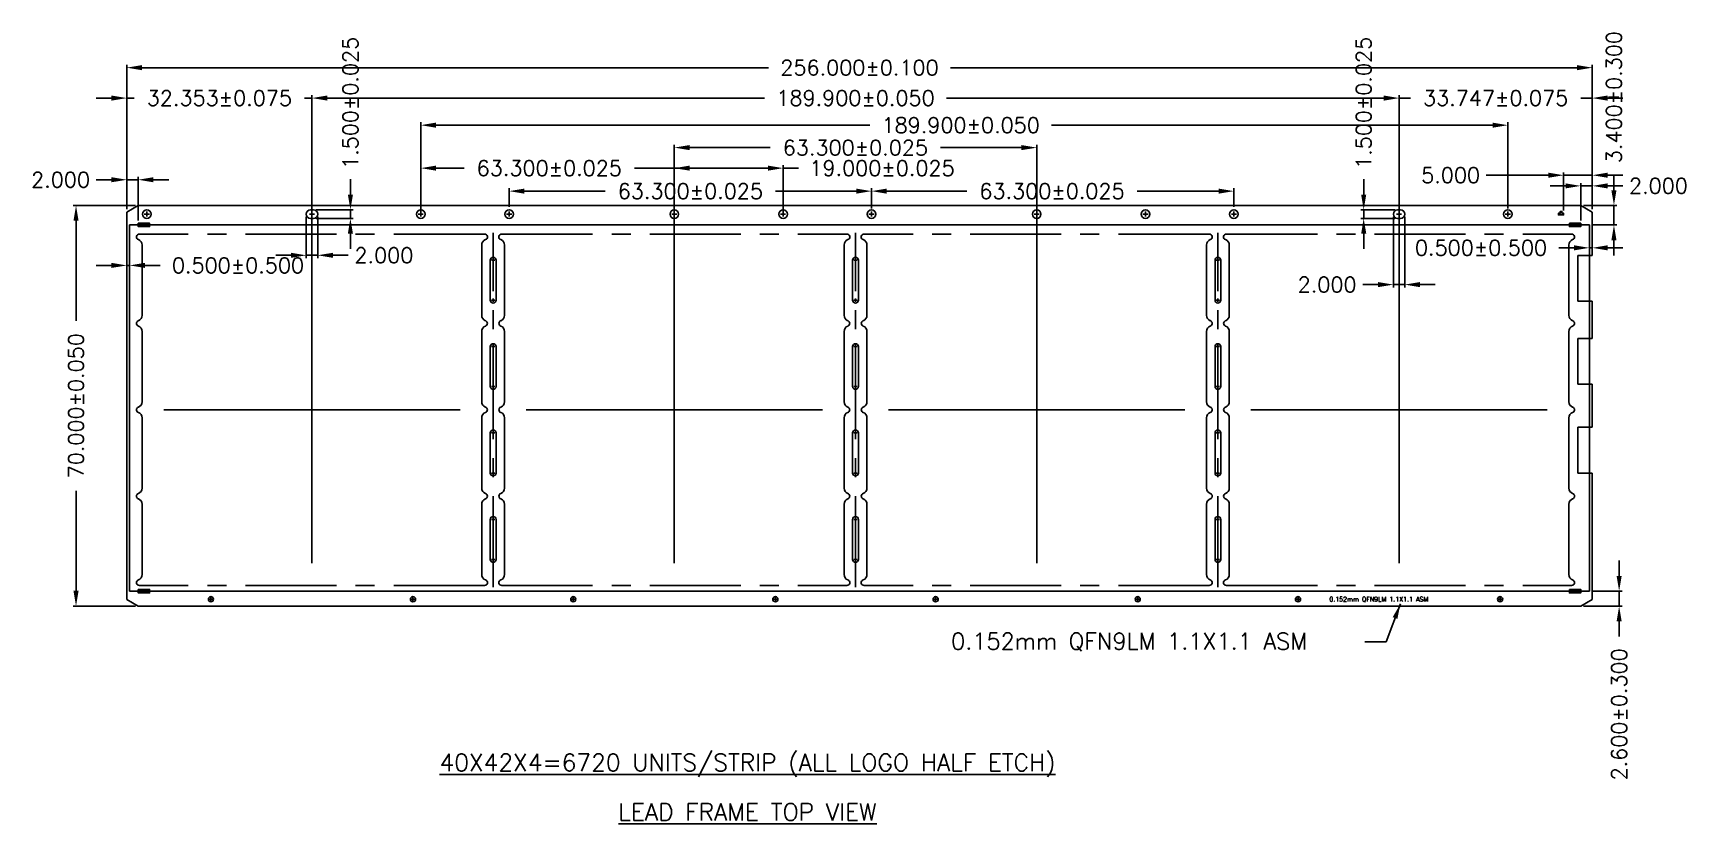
# Model space of a CAD drawing. Header units: millimetres. Extents: x 393.8 to 402.46, y 109.1 to 113.25.
import ezdxf
from ezdxf.enums import TextEntityAlignment as Align

# ---------------------------------------------------------------- set-up
doc = ezdxf.new("R2010")
doc.units = ezdxf.units.MM
doc.header["$LTSCALE"] = 0.5
doc.header["$PDMODE"] = 98
doc.linetypes.add('CENTER', pattern=[50.8, 31.75, -6.35, 6.35, -6.35])
for name, color, linetype in [('1', 7, 'Continuous'), ('1D', 4, 'Continuous'), ('BORDER', 7, 'Continuous'), ('Center', 2, 'CENTER'), ('DIMENSION', 3, 'Continuous')]:
    doc.layers.add(name, color=color, linetype=linetype)
doc.styles.add('ROMANS', font='romans.shx')
doc.styles.add('SIMPLEX', font='simplex.shx')
doc.dimstyles.get("Standard").update_dxf_attribs({"dimtxt": 0.08, "dimasz": 0.08, "dimexe": 0.027, "dimexo": 0.027, "dimgap": 0.027, "dimtad": 1, "dimdec": 3, "dimrnd": 0.0005, "dimzin": 1, "dimtxsty": 'SIMPLEX', "dimcen": 0.1905, "dimclrd": 256, "dimclre": 256, "dimclrt": 256, "dimazin": 3, "dimtp": 0.03, "dimtm": 0.05, "dimtfac": 0.8, "dimtdec": 3, "dimtmove": 0, "dimatfit": 3, "dimfxl": 0.05, "dimtzin": 4, "dimlwd": -1, "dimlwe": -1})
doc.dimstyles.new('Standard1', dxfattribs={"dimtxt": 0.08, "dimasz": 0.08, "dimexe": 0.015, "dimexo": 0.015, "dimgap": 0.027, "dimtad": 1, "dimdec": 3, "dimlfac": 33.333333, "dimrnd": 0.0005, "dimzin": 1, "dimtxsty": 'SIMPLEX', "dimcen": 0.1905, "dimclrd": 256, "dimclre": 256, "dimclrt": 256, "dimazin": 3, "dimtp": 0.03, "dimtm": 0.05, "dimtfac": 0.8, "dimtdec": 3, "dimtmove": 0, "dimatfit": 3, "dimfxl": 0.05, "dimtzin": 4, "dimlwd": -1, "dimlwe": -1})

# ---------------------------------------------------------------- blocks, each defined once
blk = doc.blocks.new('M0')
at = {"layer": '1', "color": 4}
for centre, radius, start, end in [((-30.15, 30.2), 0.5, 90, 250.5288), ((-30.65, 28.79), 1, 0, 70.5288), ((30.65, 28.79), 1, 109.4712, 180), ((30.15, 30.2), 0.5, 289.4712, 90), ((-30.15, 15.1), 0.5, 109.4712, 250.5288), ((-30.65, 16.51), 1, 289.4712, 0), ((-30.65, 13.69), 1, 0, 70.5288), ((30.65, 16.51), 1, 180, 250.5288), ((30.65, 13.69), 1, 109.4712, 180), ((30.15, 15.1), 0.5, 289.4712, 70.5288), ((-30.15, 0), 0.5, 109.4712, 250.5288), ((-30.65, 1.41), 1, 289.4712, 0), ((30.65, 1.41), 1, 180, 250.5288), ((30.15, 0), 0.5, 289.4712, 70.5288), ((-30.65, -1.41), 1, 0, 70.5288), ((30.65, -1.41), 1, 109.4712, 180), ((-30.65, -13.69), 1, 289.4712, 0), ((30.65, -13.69), 1, 180, 250.5288), ((-30.15, -15.1), 0.5, 109.4712, 250.5288), ((-30.65, -16.51), 1, 0, 70.5288), ((30.65, -16.51), 1, 109.4712, 180), ((30.15, -15.1), 0.5, 289.4712, 70.5288), ((-30.65, -28.79), 1, 289.4712, 0), ((30.65, -28.79), 1, 180, 250.5288), ((-30.15, -30.2), 0.5, 109.4712, 270), ((30.15, -30.2), 0.5, 270, 70.5288)]:
    blk.add_arc(centre, radius, start, end, dxfattribs=at)
at = {"layer": '1D', "linetype": 'CENTER'}
for p, q in [((-30.15, 30.7), (30.15, 30.7)), ((-29.65, 16.51), (-29.65, 28.79)), ((29.65, 16.51), (29.65, 28.79)), ((-29.65, 1.41), (-29.65, 13.69)), ((29.65, 1.41), (29.65, 13.69)), ((-29.65, -13.69), (-29.65, -1.41)), ((29.65, -13.69), (29.65, -1.41)), ((-29.65, -28.79), (-29.65, -16.51)), ((29.65, -28.79), (29.65, -16.51)), ((-30.15, -30.7), (30.15, -30.7))]:
    blk.add_line(p, q, dxfattribs=at)
blk = doc.blocks.new('*D76')
at = {"layer": 'Defpoints', "color": 0, "transparency": 16777216}
for p in [(394.3517, 112.3424), (394.0258, 110.2424), (394.3517, 110.2424)]:
    blk.add_point(p, dxfattribs=at)
at = {"layer": 'DIMENSION', "transparency": 16777216}
for p, q in [((394.3367, 112.3424), (394.0108, 112.3424)), ((394.0258, 112.2624), (394.0258, 111.7384)), ((394.0258, 110.3224), (394.0258, 110.8463)), ((394.3367, 110.2424), (394.0108, 110.2424))]:
    blk.add_line(p, q, dxfattribs=at)
for points in [[(394.0125, 112.2624), (394.0392, 112.2624), (394.0258, 112.3424)], [(394.0125, 110.3224), (394.0392, 110.3224), (394.0258, 110.2424)]]:
    blk.add_solid(points, dxfattribs=at)
at = {"layer": 'DIMENSION', "transparency": 16777216, "insert": (394.0258, 111.2924), "char_height": 0.08, "attachment_point": 5, "rotation": 90, "style": 'SIMPLEX'}
blk.add_mtext('\\A1;70.000%%p0.050', dxfattribs=at)
blk = doc.blocks.new('*D77')
at = {"layer": 'Defpoints', "color": 0, "transparency": 16777216}
for p in [(394.2917, 112.4773), (394.2917, 112.3077), (394.3517, 112.2494)]:
    blk.add_point(p, dxfattribs=at)
at = {"layer": 'DIMENSION', "transparency": 16777216}
for p, q in [((394.2117, 112.4773), (394.1317, 112.4773)), ((394.2917, 112.3227), (394.2917, 112.4923)), ((394.3517, 112.4773), (394.2917, 112.4773)), ((394.3517, 112.2644), (394.3517, 112.4923)), ((394.4317, 112.4773), (394.5117, 112.4773))]:
    blk.add_line(p, q, dxfattribs=at)
for points in [[(394.2117, 112.4907), (394.2117, 112.464), (394.2917, 112.4773)], [(394.4317, 112.4907), (394.4317, 112.464), (394.3517, 112.4773)]]:
    blk.add_solid(points, dxfattribs=at)
at = {"layer": 'DIMENSION', "transparency": 16777216, "insert": (393.9447, 112.4773), "char_height": 0.08, "attachment_point": 5, "style": 'SIMPLEX'}
blk.add_mtext('\\A1;2.000', dxfattribs=at)
blk = doc.blocks.new('*D78')
at = {"layer": 'Defpoints', "color": 0, "transparency": 16777216}
for p in [(394.2917, 112.9054), (394.2917, 112.3077), (395.2623, 111.2714)]:
    blk.add_point(p, dxfattribs=at)
at = {"layer": 'DIMENSION', "transparency": 16777216}
for p, q in [((394.2117, 112.9054), (394.1317, 112.9054)), ((394.2917, 112.3227), (394.2917, 112.9204)), ((394.2917, 112.9054), (394.3309, 112.9054)), ((395.2623, 112.9054), (395.223, 112.9054)), ((395.2623, 111.2864), (395.2623, 112.9204)), ((395.3423, 112.9054), (395.4223, 112.9054))]:
    blk.add_line(p, q, dxfattribs=at)
for points in [[(394.2117, 112.9187), (394.2117, 112.8921), (394.2917, 112.9054)], [(395.3423, 112.9187), (395.3423, 112.8921), (395.2623, 112.9054)]]:
    blk.add_solid(points, dxfattribs=at)
at = {"layer": 'DIMENSION', "transparency": 16777216, "insert": (394.777, 112.9054), "char_height": 0.08, "attachment_point": 5, "style": 'SIMPLEX'}
blk.add_mtext('\\A1;32.353%%P0.075', dxfattribs=at)
blk = doc.blocks.new('*D79')
at = {"layer": 'Defpoints', "color": 0, "transparency": 16777216}
for p in [(399.0603, 112.6456), (397.1613, 111.2714), (399.0603, 111.2714)]:
    blk.add_point(p, dxfattribs=at)
at = {"layer": 'DIMENSION', "transparency": 16777216}
for p, q in [((397.1613, 111.2864), (397.1613, 112.6606)), ((397.2413, 112.6456), (397.6641, 112.6456)), ((398.9803, 112.6456), (398.5562, 112.6456)), ((399.0603, 111.2864), (399.0603, 112.6606))]:
    blk.add_line(p, q, dxfattribs=at)
for points in [[(397.2413, 112.659), (397.2413, 112.6323), (397.1613, 112.6456)], [(398.9803, 112.659), (398.9803, 112.6323), (399.0603, 112.6456)]]:
    blk.add_solid(points, dxfattribs=at)
at = {"layer": 'DIMENSION', "transparency": 16777216, "insert": (398.1101, 112.6456), "char_height": 0.08, "attachment_point": 5, "style": 'SIMPLEX'}
blk.add_mtext('\\A1;63.300%%p0.025', dxfattribs=at)
blk = doc.blocks.new('*D80')
at = {"layer": 'Defpoints', "color": 0, "transparency": 16777216}
for p in [(395.2623, 112.9054), (395.2623, 111.2714), (400.9593, 111.2714)]:
    blk.add_point(p, dxfattribs=at)
at = {"layer": 'DIMENSION', "transparency": 16777216}
for p, q in [((395.2623, 111.2864), (395.2623, 112.9204)), ((395.3423, 112.9054), (397.6342, 112.9054)), ((400.8793, 112.9054), (398.5873, 112.9054)), ((400.9593, 111.2864), (400.9593, 112.9204))]:
    blk.add_line(p, q, dxfattribs=at)
for points in [[(395.3423, 112.9187), (395.3423, 112.8921), (395.2623, 112.9054)], [(400.8793, 112.9187), (400.8793, 112.8921), (400.9593, 112.9054)]]:
    blk.add_solid(points, dxfattribs=at)
at = {"layer": 'DIMENSION', "transparency": 16777216, "insert": (398.1108, 112.9054), "char_height": 0.08, "attachment_point": 5, "style": 'SIMPLEX'}
blk.add_mtext('\\A1;189.900%%p0.050', dxfattribs=at)
blk = doc.blocks.new('*D81')
at = {"layer": 'Defpoints', "color": 0, "transparency": 16777216}
for p in [(401.9717, 113.0648), (394.2917, 112.3077), (401.9717, 112.3077)]:
    blk.add_point(p, dxfattribs=at)
at = {"layer": 'DIMENSION', "transparency": 16777216}
for p, q in [((394.2917, 112.3227), (394.2917, 113.0798)), ((394.3717, 113.0648), (397.6552, 113.0648)), ((401.8917, 113.0648), (398.6082, 113.0648)), ((401.9717, 112.3227), (401.9717, 113.0798))]:
    blk.add_line(p, q, dxfattribs=at)
for points in [[(394.3717, 113.0782), (394.3717, 113.0515), (394.2917, 113.0648)], [(401.8917, 113.0782), (401.8917, 113.0515), (401.9717, 113.0648)]]:
    blk.add_solid(points, dxfattribs=at)
at = {"layer": 'DIMENSION', "transparency": 16777216, "insert": (398.1317, 113.0648), "char_height": 0.08, "attachment_point": 5, "style": 'SIMPLEX'}
blk.add_mtext('\\A1;256.000%%p0.100', dxfattribs=at)
blk = doc.blocks.new('*D82')
at = {"layer": 'Defpoints', "color": 0, "transparency": 16777216}
for p in [(401.9717, 112.4451), (401.9717, 112.3077), (401.9117, 112.2494)]:
    blk.add_point(p, dxfattribs=at)
at = {"layer": 'DIMENSION', "transparency": 16777216}
for p, q in [((401.8317, 112.4451), (401.7517, 112.4451)), ((401.9117, 112.2644), (401.9117, 112.4601)), ((401.9117, 112.4451), (401.9717, 112.4451)), ((401.9717, 112.3227), (401.9717, 112.4601)), ((402.0517, 112.4451), (402.1317, 112.4451))]:
    blk.add_line(p, q, dxfattribs=at)
for points in [[(401.8317, 112.4584), (401.8317, 112.4317), (401.9117, 112.4451)], [(402.0517, 112.4584), (402.0517, 112.4317), (401.9717, 112.4451)]]:
    blk.add_solid(points, dxfattribs=at)
at = {"layer": 'DIMENSION', "transparency": 16777216, "insert": (402.3187, 112.4451), "char_height": 0.08, "attachment_point": 5, "style": 'SIMPLEX'}
blk.add_mtext('\\A1;2.000', dxfattribs=at)
blk = doc.blocks.new('*D83')
at = {"layer": 'Defpoints', "color": 0, "transparency": 16777216}
for p in [(401.9717, 112.9054), (400.9593, 112.2974), (401.9717, 112.3077)]:
    blk.add_point(p, dxfattribs=at)
at = {"layer": 'DIMENSION', "transparency": 16777216}
for p, q in [((400.8793, 112.9054), (400.7993, 112.9054)), ((400.9593, 112.3124), (400.9593, 112.9204)), ((400.9593, 112.9054), (401.0194, 112.9054)), ((401.9717, 112.9054), (401.9115, 112.9054)), ((401.9717, 112.3227), (401.9717, 112.9204)), ((402.0517, 112.9054), (402.1317, 112.9054))]:
    blk.add_line(p, q, dxfattribs=at)
for points in [[(400.8793, 112.9187), (400.8793, 112.8921), (400.9593, 112.9054)], [(402.0517, 112.9187), (402.0517, 112.8921), (401.9717, 112.9054)]]:
    blk.add_solid(points, dxfattribs=at)
at = {"layer": 'DIMENSION', "transparency": 16777216, "insert": (401.4655, 112.9054), "char_height": 0.08, "attachment_point": 5, "style": 'SIMPLEX'}
blk.add_mtext('\\A1;33.747%%P0.075', dxfattribs=at)
blk = doc.blocks.new('slit')
at = {"color": 0}
for centre, start, end in [((-31.65, 26.15), 0, 180), ((-31.65, 19.15), 180, 0), ((-31.65, 11.05), 0, 180), ((-31.65, 4.05), 180, 0), ((-31.65, -4.05), 0, 180), ((-31.65, -11.05), 180, 0), ((-31.65, -19.15), 0, 180), ((-31.65, -26.15), 180, 0)]:
    blk.add_arc(centre, 0.5, start, end, dxfattribs=at)
at = {"layer": '1'}
for p, q in [((-32.15, 26.15), (-32.15, 19.15)), ((-31.15, 26.15), (-31.15, 19.15)), ((-32.15, 4.05), (-32.15, 11.05)), ((-31.15, 4.05), (-31.15, 11.05)), ((-32.15, -4.05), (-32.15, -11.05)), ((-31.15, -4.05), (-31.15, -11.05)), ((-32.15, -26.15), (-32.15, -19.15)), ((-31.15, -26.15), (-31.15, -19.15))]:
    blk.add_line(p, q, dxfattribs=at)
at = {"layer": '1D', "linetype": 'CENTER'}
blk.add_line((-31.65, -31), (-31.65, 30.92), dxfattribs=at)
at = {"layer": '1D'}
for p, q in [((-31.95, 26.15), (-31.35, 26.15)), ((-31.65, 25.85), (-31.65, 26.45)), ((-31.95, 19.15), (-31.35, 19.15)), ((-31.65, 18.85), (-31.65, 19.45)), ((-31.95, 11.05), (-31.35, 11.05)), ((-31.65, 11.35), (-31.65, 10.75)), ((-31.95, 4.05), (-31.35, 4.05)), ((-31.65, 4.35), (-31.65, 3.75)), ((-31.95, -4.05), (-31.35, -4.05)), ((-31.65, -4.35), (-31.65, -3.75)), ((-31.95, -11.05), (-31.35, -11.05)), ((-31.65, -11.35), (-31.65, -10.75)), ((-31.95, -19.15), (-31.35, -19.15)), ((-31.65, -18.85), (-31.65, -19.45)), ((-31.65, -25.85), (-31.65, -26.45)), ((-31.95, -26.15), (-31.35, -26.15))]:
    blk.add_line(p, q, dxfattribs=at)
blk = doc.blocks.new('*D84')
at = {"layer": 'Defpoints', "color": 0, "transparency": 16777216}
for p in [(397.7313, 112.5381), (397.1613, 112.2974), (397.7313, 112.2974)]:
    blk.add_point(p, dxfattribs=at)
at = {"layer": 'DIMENSION', "transparency": 16777216}
for p, q in [((397.1613, 112.3124), (397.1613, 112.5531)), ((397.2413, 112.5381), (397.6513, 112.5381)), ((397.7313, 112.3124), (397.7313, 112.5531)), ((397.7313, 112.5381), (397.8113, 112.5381))]:
    blk.add_line(p, q, dxfattribs=at)
for points in [[(397.2413, 112.5514), (397.2413, 112.5248), (397.1613, 112.5381)], [(397.6513, 112.5514), (397.6513, 112.5248), (397.7313, 112.5381)]]:
    blk.add_solid(points, dxfattribs=at)
at = {"layer": 'DIMENSION', "transparency": 16777216, "insert": (398.2497, 112.5381), "char_height": 0.08, "attachment_point": 5, "style": 'SIMPLEX'}
blk.add_mtext('\\A1;19.000%%P0.025', dxfattribs=at)
blk = doc.blocks.new('*D92')
at = {"layer": 'Defpoints', "color": 0, "transparency": 16777216}
for p in [(401.5293, 112.7633), (395.8323, 112.3109), (401.5293, 112.3109)]:
    blk.add_point(p, dxfattribs=at)
at = {"layer": 'DIMENSION', "transparency": 16777216}
for p, q in [((395.8323, 112.3259), (395.8323, 112.7783)), ((395.9123, 112.7633), (398.1855, 112.7633)), ((401.4493, 112.7633), (399.1386, 112.7633)), ((401.5293, 112.3259), (401.5293, 112.7783))]:
    blk.add_line(p, q, dxfattribs=at)
for points in [[(395.9123, 112.7767), (395.9123, 112.75), (395.8323, 112.7633)], [(401.4493, 112.7767), (401.4493, 112.75), (401.5293, 112.7633)]]:
    blk.add_solid(points, dxfattribs=at)
at = {"layer": 'DIMENSION', "transparency": 16777216, "insert": (398.662, 112.7633), "char_height": 0.08, "attachment_point": 5, "style": 'SIMPLEX'}
blk.add_mtext('\\A1;189.900%%P0.050', dxfattribs=at)
blk = doc.blocks.new('*D85')
at = {"layer": 'Defpoints', "color": 0, "transparency": 16777216}
for p in [(397.7313, 112.5381), (395.8323, 112.2974), (397.7313, 112.2974)]:
    blk.add_point(p, dxfattribs=at)
at = {"layer": 'DIMENSION', "transparency": 16777216}
for p, q in [((395.8323, 112.3124), (395.8323, 112.5531)), ((395.9123, 112.5381), (396.0602, 112.5381)), ((397.6513, 112.5381), (396.9523, 112.5381)), ((397.7313, 112.3124), (397.7313, 112.5531))]:
    blk.add_line(p, q, dxfattribs=at)
for points in [[(395.9123, 112.5514), (395.9123, 112.5248), (395.8323, 112.5381)], [(397.6513, 112.5514), (397.6513, 112.5248), (397.7313, 112.5381)]]:
    blk.add_solid(points, dxfattribs=at)
at = {"layer": 'DIMENSION', "transparency": 16777216, "insert": (396.5062, 112.5381), "char_height": 0.08, "attachment_point": 5, "style": 'SIMPLEX'}
blk.add_mtext('\\A1;63.300%%P0.025', dxfattribs=at)
blk = doc.blocks.new('*D86')
at = {"layer": 'Defpoints', "color": 0, "ltscale": 0.1, "transparency": 16777216}
for p in [(401.9117, 112.3424), (402.0854, 112.3424), (401.9567, 112.2404)]:
    blk.add_point(p, dxfattribs=at)
at = {"layer": 'DIMENSION', "ltscale": 0.1, "transparency": 16777216}
for p, q in [((402.0854, 112.4224), (402.0854, 112.5024)), ((401.9267, 112.3424), (402.1004, 112.3424)), ((402.0854, 112.2404), (402.0854, 112.3424)), ((401.9717, 112.2404), (402.1004, 112.2404)), ((402.0854, 112.1604), (402.0854, 112.0804))]:
    blk.add_line(p, q, dxfattribs=at)
for points in [[(402.072, 112.4224), (402.0987, 112.4224), (402.0854, 112.3424)], [(402.072, 112.1604), (402.0987, 112.1604), (402.0854, 112.2404)]]:
    blk.add_solid(points, dxfattribs=at)
at = {"layer": 'DIMENSION', "ltscale": 0.1, "transparency": 16777216, "insert": (402.0854, 112.9103), "char_height": 0.08, "attachment_point": 5, "rotation": 90, "style": 'SIMPLEX'}
blk.add_mtext('\\A1;3.400%%P0.300', dxfattribs=at)
blk = doc.blocks.new('*D87')
at = {"layer": 'Defpoints', "color": 0, "ltscale": 0.1, "transparency": 16777216}
for p in [(401.9567, 110.3204), (401.9117, 110.2424), (402.1126, 110.2424)]:
    blk.add_point(p, dxfattribs=at)
at = {"layer": 'DIMENSION', "ltscale": 0.1, "transparency": 16777216}
for p, q in [((402.1126, 110.4004), (402.1126, 110.4804)), ((401.9717, 110.3204), (402.1276, 110.3204)), ((402.1126, 110.3204), (402.1126, 110.2424)), ((401.9267, 110.2424), (402.1276, 110.2424)), ((402.1126, 110.1624), (402.1126, 110.0824))]:
    blk.add_line(p, q, dxfattribs=at)
for points in [[(402.0993, 110.4004), (402.1259, 110.4004), (402.1126, 110.3204)], [(402.0993, 110.1624), (402.1259, 110.1624), (402.1126, 110.2424)]]:
    blk.add_solid(points, dxfattribs=at)
at = {"layer": 'DIMENSION', "ltscale": 0.1, "transparency": 16777216, "insert": (402.1126, 109.6744), "char_height": 0.08, "attachment_point": 5, "rotation": 90, "style": 'SIMPLEX'}
blk.add_mtext('\\A1;2.600%%P0.300', dxfattribs=at)
blk = doc.blocks.new('*D88')
at = {"layer": 'Defpoints', "color": 0, "ltscale": 0.1, "transparency": 16777216}
for p in [(394.2917, 112.2404), (394.3067, 112.2404), (394.2917, 112.0282)]:
    blk.add_point(p, dxfattribs=at)
at = {"layer": 'DIMENSION', "ltscale": 0.1, "transparency": 16777216}
for p, q in [((394.2917, 112.2254), (394.2917, 112.0132)), ((394.3067, 112.2254), (394.3067, 112.0132)), ((394.2117, 112.0282), (394.1317, 112.0282)), ((394.2917, 112.0282), (394.3067, 112.0282)), ((394.3867, 112.0282), (394.4667, 112.0282))]:
    blk.add_line(p, q, dxfattribs=at)
for points in [[(394.2117, 112.0415), (394.2117, 112.0149), (394.2917, 112.0282)], [(394.3867, 112.0415), (394.3867, 112.0149), (394.3067, 112.0282)]]:
    blk.add_solid(points, dxfattribs=at)
at = {"layer": 'DIMENSION', "ltscale": 0.1, "transparency": 16777216, "insert": (394.8746, 112.0282), "char_height": 0.08, "attachment_point": 5, "style": 'SIMPLEX'}
blk.add_mtext('\\A1;0.500%%P0.500', dxfattribs=at)
blk = doc.blocks.new('*D89')
at = {"layer": 'Defpoints', "color": 0, "ltscale": 0.1, "transparency": 16777216}
for p in [(401.9567, 112.1746), (401.9717, 112.1746), (401.9567, 112.1204)]:
    blk.add_point(p, dxfattribs=at)
at = {"layer": 'DIMENSION', "ltscale": 0.1, "transparency": 16777216}
for p, q in [((401.8767, 112.1204), (401.7967, 112.1204)), ((401.9567, 112.1596), (401.9567, 112.1054)), ((401.9717, 112.1204), (401.9567, 112.1204)), ((401.9717, 112.1596), (401.9717, 112.1054)), ((402.0517, 112.1204), (402.1317, 112.1204))]:
    blk.add_line(p, q, dxfattribs=at)
for points in [[(401.8767, 112.1337), (401.8767, 112.107), (401.9567, 112.1204)], [(402.0517, 112.1337), (402.0517, 112.107), (401.9717, 112.1204)]]:
    blk.add_solid(points, dxfattribs=at)
at = {"layer": 'DIMENSION', "ltscale": 0.1, "transparency": 16777216, "insert": (401.3887, 112.1204), "char_height": 0.08, "attachment_point": 5, "style": 'SIMPLEX'}
blk.add_mtext('\\A1;0.500%%P0.500', dxfattribs=at)
blk = doc.blocks.new('*D93')
at = {"layer": 'Defpoints', "color": 0, "ltscale": 0.1, "transparency": 16777216}
for p in [(401.9717, 112.501), (401.8217, 112.3013), (401.9717, 112.3077)]:
    blk.add_point(p, dxfattribs=at)
at = {"layer": 'DIMENSION', "ltscale": 0.1, "transparency": 16777216}
for p, q in [((401.7417, 112.501), (401.4166, 112.501)), ((401.8217, 112.3163), (401.8217, 112.516)), ((401.9717, 112.501), (401.8217, 112.501)), ((401.9717, 112.3227), (401.9717, 112.516)), ((402.0517, 112.501), (402.1317, 112.501))]:
    blk.add_line(p, q, dxfattribs=at)
for points in [[(401.7417, 112.5143), (401.7417, 112.4876), (401.8217, 112.501)], [(402.0517, 112.5143), (402.0517, 112.4876), (401.9717, 112.501)]]:
    blk.add_solid(points, dxfattribs=at)
at = {"layer": 'DIMENSION', "ltscale": 0.1, "transparency": 16777216, "insert": (401.2296, 112.501), "char_height": 0.08, "attachment_point": 5, "style": 'SIMPLEX'}
blk.add_mtext('\\A1;{\\C0;5.000}', dxfattribs=at)
blk = doc.blocks.new('*D94')
at = {"layer": 'Defpoints', "color": 0, "ltscale": 0.1, "transparency": 16777216}
for p in [(400.0938, 112.4175), (398.1948, 112.3109), (400.0938, 112.3199)]:
    blk.add_point(p, dxfattribs=at)
at = {"layer": 'DIMENSION', "ltscale": 0.1, "transparency": 16777216}
for p, q in [((398.1948, 112.3259), (398.1948, 112.4325)), ((398.2748, 112.4175), (398.6945, 112.4175)), ((400.0138, 112.4175), (399.5866, 112.4175)), ((400.0938, 112.3349), (400.0938, 112.4325))]:
    blk.add_line(p, q, dxfattribs=at)
for points in [[(398.2748, 112.4309), (398.2748, 112.4042), (398.1948, 112.4175)], [(400.0138, 112.4309), (400.0138, 112.4042), (400.0938, 112.4175)]]:
    blk.add_solid(points, dxfattribs=at)
at = {"layer": 'DIMENSION', "ltscale": 0.1, "transparency": 16777216, "insert": (399.1405, 112.4175), "char_height": 0.08, "attachment_point": 5, "style": 'SIMPLEX'}
blk.add_mtext('\\A1;63.300%%P0.025', dxfattribs=at)
blk = doc.blocks.new('*D90')
at = {"layer": 'Defpoints', "color": 0, "transparency": 16777216}
for p in [(398.1948, 112.4175), (396.2958, 112.3199), (398.1948, 112.3109)]:
    blk.add_point(p, dxfattribs=at)
at = {"layer": 'DIMENSION', "transparency": 16777216}
for p, q in [((396.2958, 112.3349), (396.2958, 112.4325)), ((396.3758, 112.4175), (396.7992, 112.4175)), ((398.1148, 112.4175), (397.6913, 112.4175)), ((398.1948, 112.3259), (398.1948, 112.4325))]:
    blk.add_line(p, q, dxfattribs=at)
for points in [[(396.3758, 112.4309), (396.3758, 112.4042), (396.2958, 112.4175)], [(398.1148, 112.4309), (398.1148, 112.4042), (398.1948, 112.4175)]]:
    blk.add_solid(points, dxfattribs=at)
at = {"layer": 'DIMENSION', "transparency": 16777216, "insert": (397.2453, 112.4175), "char_height": 0.08, "attachment_point": 5, "style": 'SIMPLEX'}
blk.add_mtext('\\A1;{\\C3;63.300%%P0.025}', dxfattribs=at)
blk = doc.blocks.new('*D95')
at = {"layer": 'Defpoints', "color": 0, "ltscale": 0.1, "transparency": 16777216}
for p in [(395.2323, 112.2974), (395.2923, 112.2974), (395.2923, 112.0812)]:
    blk.add_point(p, dxfattribs=at)
at = {"layer": 'DIMENSION', "ltscale": 0.1, "transparency": 16777216}
for p, q in [((395.2323, 112.2824), (395.2323, 112.0662)), ((395.2923, 112.2824), (395.2923, 112.0662)), ((395.1523, 112.0812), (395.0723, 112.0812)), ((395.2323, 112.0812), (395.2923, 112.0812)), ((395.3723, 112.0812), (395.4523, 112.0812))]:
    blk.add_line(p, q, dxfattribs=at)
for points in [[(395.1523, 112.0945), (395.1523, 112.0678), (395.2323, 112.0812)], [(395.3723, 112.0945), (395.3723, 112.0678), (395.2923, 112.0812)]]:
    blk.add_solid(points, dxfattribs=at)
at = {"layer": 'DIMENSION', "ltscale": 0.1, "transparency": 16777216, "insert": (395.6393, 112.0812), "char_height": 0.08, "attachment_point": 5, "style": 'SIMPLEX'}
blk.add_mtext('\\A1;2.000', dxfattribs=at)
blk = doc.blocks.new('*D96')
at = {"layer": 'Defpoints', "color": 0, "ltscale": 0.1, "transparency": 16777216}
for p in [(400.9293, 112.2974), (400.9893, 112.2974), (400.9293, 111.9275)]:
    blk.add_point(p, dxfattribs=at)
at = {"layer": 'DIMENSION', "ltscale": 0.1, "transparency": 16777216}
for p, q in [((400.9293, 112.2824), (400.9293, 111.9125)), ((400.9893, 112.2824), (400.9893, 111.9125)), ((400.8493, 111.9275), (400.7693, 111.9275)), ((400.9893, 111.9275), (400.9293, 111.9275)), ((401.0693, 111.9275), (401.1493, 111.9275))]:
    blk.add_line(p, q, dxfattribs=at)
for points in [[(400.8493, 111.9409), (400.8493, 111.9142), (400.9293, 111.9275)], [(401.0693, 111.9409), (401.0693, 111.9142), (400.9893, 111.9275)]]:
    blk.add_solid(points, dxfattribs=at)
at = {"layer": 'DIMENSION', "ltscale": 0.1, "transparency": 16777216, "insert": (400.5823, 111.9275), "char_height": 0.08, "attachment_point": 5, "style": 'SIMPLEX'}
blk.add_mtext('\\A1;2.000', dxfattribs=at)
blk = doc.blocks.new('*D91')
at = {"layer": 'Defpoints', "color": 0, "ltscale": 0.1, "transparency": 16777216}
for p in [(395.2698, 112.3199), (395.2698, 112.2749), (395.4638, 112.3199)]:
    blk.add_point(p, dxfattribs=at)
at = {"layer": 'DIMENSION', "ltscale": 0.1, "transparency": 16777216}
for p, q in [((395.4638, 112.3999), (395.4638, 112.4799)), ((395.2848, 112.3199), (395.4788, 112.3199)), ((395.2848, 112.2749), (395.4788, 112.2749)), ((395.4638, 112.2749), (395.4638, 112.3199)), ((395.4638, 112.1949), (395.4638, 112.1149))]:
    blk.add_line(p, q, dxfattribs=at)
for points in [[(395.4504, 112.3999), (395.4771, 112.3999), (395.4638, 112.3199)], [(395.4504, 112.1949), (395.4771, 112.1949), (395.4638, 112.2749)]]:
    blk.add_solid(points, dxfattribs=at)
at = {"layer": 'DIMENSION', "ltscale": 0.1, "transparency": 16777216, "insert": (395.4638, 112.8802), "char_height": 0.08, "attachment_point": 5, "rotation": 90, "style": 'SIMPLEX'}
blk.add_mtext('\\A1;1.500%%P0.025', dxfattribs=at)
blk = doc.blocks.new('*D97')
at = {"layer": 'Defpoints', "color": 0, "ltscale": 0.1, "transparency": 16777216}
for p in [(400.7739, 112.3199), (400.9518, 112.3199), (400.9518, 112.2749)]:
    blk.add_point(p, dxfattribs=at)
at = {"layer": 'DIMENSION', "ltscale": 0.1, "transparency": 16777216}
for p, q in [((400.7739, 112.3999), (400.7739, 112.4799)), ((400.9368, 112.3199), (400.7589, 112.3199)), ((400.9368, 112.2749), (400.7589, 112.2749)), ((400.7739, 112.2749), (400.7739, 112.3199)), ((400.7739, 112.1949), (400.7739, 112.1149))]:
    blk.add_line(p, q, dxfattribs=at)
for points in [[(400.7606, 112.3999), (400.7873, 112.3999), (400.7739, 112.3199)], [(400.7606, 112.1949), (400.7873, 112.1949), (400.7739, 112.2749)]]:
    blk.add_solid(points, dxfattribs=at)
at = {"layer": 'DIMENSION', "ltscale": 0.1, "transparency": 16777216, "insert": (400.7739, 112.8802), "char_height": 0.08, "attachment_point": 5, "rotation": 90, "style": 'SIMPLEX'}
blk.add_mtext('\\A1;1.500%%P0.025', dxfattribs=at)

msp = doc.modelspace()

# ---------------------------------------------------------------- linework, layer by layer
for p, q in [((401.971685, 112.307743), (401.971685, 112.079892)), ((401.971685, 111.839891), (401.971685, 111.644891)), ((401.971685, 111.40489), (401.971685, 111.17989)), ((401.971685, 110.939889), (401.971685, 110.277038))]:
    msp.add_line(p, q)
at = {"color": 2, "linetype": 'CENTER', "ltscale": 1.5}
for p, q in [((394.306667, 112.240392), (394.306667, 110.320388)), ((401.956685, 112.240392), (401.956685, 110.320388))]:
    msp.add_line(p, q, dxfattribs=at)
at = {"color": 0}
msp.add_line((401.896685, 111.839891), (401.896685, 112.079892), dxfattribs=at)
at = {"color": 1, "ltscale": 0.1}
for points in [[(395.254759, 112.319892), (395.269759, 112.319892, -1), (395.269759, 112.274893), (395.254759, 112.274893, -1), (395.254759, 112.319892, -1)], [(400.951772, 112.319892), (400.966772, 112.319892, -1), (400.966772, 112.274893), (400.951772, 112.274893, -1), (400.951772, 112.319892, -1)]]:
    msp.add_lwpolyline(points, format="xyb", dxfattribs=at)
at = {"ltscale": 0.05}
msp.add_lwpolyline([(401.812684, 112.292893), (401.821684, 112.292893), (401.821684, 112.301893), (401.812684, 112.301893), (401.812684, 112.310893), (401.803684, 112.310893), (401.803684, 112.301893), (401.794684, 112.301893), (401.794684, 112.292893), (401.812684, 112.292893)], dxfattribs=at)
for points in [[(394.351667, 112.249392), (394.411667, 112.249392), (394.411667, 112.231392), (394.351667, 112.231392)], [(401.851684, 112.249392), (401.911685, 112.249392), (401.911685, 112.231392), (401.851684, 112.231392)], [(394.351667, 110.329388), (394.411667, 110.329388), (394.411667, 110.311388), (394.351667, 110.311388)], [(401.851684, 110.329388), (401.911685, 110.329388), (401.911685, 110.311388), (401.851684, 110.311388)]]:
    msp.add_lwpolyline(points, close=True)
at = {"color": 0}
for centre in [(394.732758, 110.278388), (395.791761, 110.278388), (396.631763, 110.278388), (397.690765, 110.278388), (398.530767, 110.278388), (399.589769, 110.278388), (400.429771, 110.278388), (401.488774, 110.278388)]:
    msp.add_circle(centre, 0.0135, dxfattribs=at)
at = {"layer": '1', "color": 0}
for p, q in [((394.291667, 112.307743), (394.351667, 112.342393)), ((394.291667, 112.307743), (394.291667, 110.277038)), ((401.896685, 112.079892), (401.971685, 112.079892)), ((401.896685, 111.839891), (401.971685, 111.839891)), ((401.896685, 111.644891), (401.971685, 111.644891)), ((401.896685, 111.644891), (401.896685, 111.40489)), ((401.896685, 111.40489), (401.971685, 111.40489)), ((401.896685, 111.17989), (401.971685, 111.17989)), ((401.896685, 111.17989), (401.896685, 110.939889)), ((401.896685, 110.939889), (401.971685, 110.939889)), ((394.291667, 110.277038), (394.351667, 110.242388))]:
    msp.add_line(p, q, dxfattribs=at)
at = {"layer": '1'}
for p, q in [((401.911685, 112.342393), (394.351667, 112.342393)), ((401.911685, 110.242388), (394.351667, 110.242388))]:
    msp.add_line(p, q, dxfattribs=at)
at = {"layer": '1D', "linetype": 'CENTER'}
for p, q in [((394.383277, 112.297393), (394.410238, 112.297393)), ((394.396757, 112.283912), (394.396757, 112.310873)), ((395.248779, 112.297393), (395.27574, 112.297393)), ((395.262259, 112.283912), (395.262259, 112.310873)), ((395.81878, 112.297393), (395.845741, 112.297393)), ((395.832261, 112.283912), (395.832261, 112.310873)), ((396.282281, 112.297393), (396.309242, 112.297393)), ((396.295762, 112.283912), (396.295762, 112.310873)), ((397.147783, 112.297393), (397.174744, 112.297393)), ((397.161264, 112.283912), (397.161264, 112.310873)), ((397.717784, 112.297393), (397.744746, 112.297393)), ((397.731265, 112.283912), (397.731265, 112.310873)), ((398.181286, 112.297393), (398.208247, 112.297393)), ((398.194766, 112.283912), (398.194766, 112.310873)), ((399.046787, 112.297393), (399.073749, 112.297393)), ((399.060268, 112.283912), (399.060268, 112.310873)), ((399.616789, 112.297393), (399.64375, 112.297393)), ((399.630269, 112.283912), (399.630269, 112.310873)), ((400.08029, 112.297393), (400.107251, 112.297393)), ((400.09377, 112.283912), (400.09377, 112.310873)), ((400.945792, 112.297393), (400.972753, 112.297393)), ((400.959272, 112.283912), (400.959272, 112.310873)), ((401.515793, 112.297393), (401.542754, 112.297393)), ((401.529274, 112.283912), (401.529274, 112.310873)), ((394.719278, 110.278388), (394.746239, 110.278388)), ((394.732758, 110.264907), (394.732758, 110.291868)), ((395.77828, 110.278388), (395.805241, 110.278388)), ((395.791761, 110.26797), (395.791761, 110.286525)), ((396.618282, 110.278388), (396.645243, 110.278388)), ((396.631763, 110.264907), (396.631763, 110.291868)), ((397.677284, 110.278388), (397.704246, 110.278388)), ((397.690765, 110.26797), (397.690765, 110.286525)), ((398.517286, 110.278388), (398.544247, 110.278388)), ((398.530767, 110.264907), (398.530767, 110.291868)), ((399.576289, 110.278388), (399.60325, 110.278388)), ((399.589769, 110.26797), (399.589769, 110.286525)), ((400.416291, 110.278388), (400.443252, 110.278388)), ((400.429771, 110.264907), (400.429771, 110.291868)), ((401.475293, 110.278388), (401.502254, 110.278388)), ((401.488774, 110.26797), (401.488774, 110.286525))]:
    msp.add_line(p, q, dxfattribs=at)
at = {"layer": '1D', "color": 2, "linetype": 'CENTER', "ltscale": 1.5}
for p, q in [((394.306667, 112.240392), (401.956685, 112.240392)), ((394.306667, 110.320388), (401.956685, 110.320388))]:
    msp.add_line(p, q, dxfattribs=at)
at = {"layer": 'Center', "linetype": 'CENTER', "ltscale": 5}
for p, q in [((395.262259, 112.074751), (395.262259, 110.46803)), ((397.161264, 112.074751), (397.161264, 110.46803)), ((399.060268, 112.074751), (399.060268, 110.46803)), ((400.959272, 112.074751), (400.959272, 110.46803)), ((394.485899, 111.27139), (396.03862, 111.27139)), ((397.937624, 111.27139), (396.384903, 111.27139)), ((398.283908, 111.27139), (399.836629, 111.27139)), ((401.735633, 111.27139), (400.182912, 111.27139))]:
    msp.add_line(p, q, dxfattribs=at)
at = {"layer": 'DIMENSION', "color": 0}
for p, q in [((401.911685, 112.342393), (401.971685, 112.307743)), ((401.911685, 110.242388), (401.971685, 110.277038))]:
    msp.add_line(p, q, dxfattribs=at)
for centre in [(394.396757, 112.297393), (395.832261, 112.297393), (396.295762, 112.297393), (397.161264, 112.297393), (397.731265, 112.297393), (398.194766, 112.297393), (399.060268, 112.297393), (399.630269, 112.297393), (400.09377, 112.297393), (401.529274, 112.297393)]:
    msp.add_circle(centre, 0.0225, dxfattribs=at)

# ---------------------------------------------------------------- block references
at = {"layer": '1', "color": 0}
for p, xscale, yscale, zscale in [((395.262259, 111.27139), -0.0300000685716668, 0.0300000685715816, 0.0300000685715853), ((397.161264, 111.27139), 0.0300000685716668, 0.0300000685716668, 0.0300000685716668), ((399.060268, 111.27139), -0.0300000685716668, 0.0300000685715816, 0.0300000685715853), ((400.959272, 111.27139), 0.0300000685716668, 0.0300000685716668, 0.0300000685716668)]:
    msp.add_blockref('M0', p, dxfattribs=dict(at, xscale=xscale, yscale=yscale, zscale=zscale))
at = {"layer": 'DIMENSION', "color": 0, "xscale": 0.0300000685716668, "yscale": 0.0300000685716668, "zscale": 0.0300000685716668}
for p in [(397.161264, 111.27139), (399.060268, 111.27139), (400.959272, 111.27139)]:
    msp.add_blockref('slit', p, dxfattribs=at)

# ---------------------------------------------------------------- texts
at = {"layer": '1D', "color": 3, "style": 'ROMANS'}
for s, height, p in [('0.152mm QFN9LM 1.1X1.1 ASM ', 0.02404918, (400.59362, 110.266017)), ('0.152mm QFN9LM 1.1X1.1 ASM', 0.08657704, (398.611531, 110.014782))]:
    msp.add_text(s, height=height, dxfattribs=at).set_placement(p)
at = {"layer": 'BORDER', "color": 0, "style": 'SIMPLEX'}
msp.add_text('%%U40X42X4=6720 UNITS/STRIP (ALL LOGO HALF ETCH)', height=0.09000021, dxfattribs=at).set_placement((397.544928, 109.377372), align=Align.CENTER)
at = {"layer": 'BORDER', "style": 'SIMPLEX'}
msp.add_text('%%ULEAD FRAME TOP VIEW', height=0.09000021, dxfattribs=at).set_placement((397.544928, 109.118028), align=Align.CENTER)

# ---------------------------------------------------------------- dimensions: what is measured, and where the dimension line sits
at = {"layer": 'DIMENSION', "color": 3, "ltscale": 0.1}
dim = msp.add_linear_dim(base=(395.463756, 112.319892), p1=(395.269759, 112.274893), p2=(395.269759, 112.319892), angle=90, text='<>%%P0.025', dimstyle='Standard1', dxfattribs=at)
dim.commit()
dim.dimension.update_dxf_attribs({"geometry": '*D91', "text_midpoint": (395.463756, 112.880226), "dimtype": 160})
for base, p1, p2, text, picture, middle in [((400.773936, 112.319892), (400.951772, 112.274893), (400.951772, 112.319892), '<>%%P0.025', '*D97', (400.773936, 112.880226)), ((402.085378, 112.342393), (401.956685, 112.240392), (401.911685, 112.342393), '<>%%P0.300', '*D86', (402.085378, 112.910345))]:
    dim = msp.add_linear_dim(base=base, p1=p1, p2=p2, angle=90, text=text, dimstyle='Standard1', dxfattribs=at)
    dim.commit()
    dim.dimension.update_dxf_attribs({"geometry": picture, "text_midpoint": middle})
at = {"layer": 'DIMENSION', "color": 0}
for base, p1, p2, text, picture, middle in [((401.971685, 113.064842), (394.291667, 112.307743), (401.971685, 112.307743), '256.000%%p0.100', '*D81', (398.131676, 113.064842)), ((394.291667, 112.905409), (395.262259, 111.27139), (394.291667, 112.307743), '<>%%P0.075', '*D78', (394.776963, 112.905409)), ((395.262259, 112.905409), (400.959272, 111.27139), (395.262259, 111.27139), '189.900%%p0.050', '*D80', (398.110766, 112.905409)), ((401.971685, 112.905409), (400.959272, 112.297393), (401.971685, 112.307743), '<>%%P0.075', '*D83', (401.465479, 112.905409))]:
    dim = msp.add_linear_dim(base=base, p1=p1, p2=p2, text=text, dimstyle='Standard1', dxfattribs=at)
    dim.commit()
    dim.dimension.update_dxf_attribs({"geometry": picture, "text_midpoint": middle})
for base, p1, p2, text, picture, middle in [((401.529274, 112.763319), (395.832261, 112.310873), (401.529274, 112.310873), '189.900%%P0.050', '*D92', (398.662027, 112.763319)), ((399.060268, 112.645625), (397.161264, 111.27139), (399.060268, 111.27139), '63.300%%p0.025', '*D79', (398.110148, 112.645625))]:
    dim = msp.add_linear_dim(base=base, p1=p1, p2=p2, text=text, dimstyle='Standard1', dxfattribs=at)
    dim.commit()
    dim.dimension.update_dxf_attribs({"geometry": picture, "text_midpoint": middle, "dimtype": 160})
for base, p1, p2, picture, middle in [((394.291667, 112.477327), (394.351667, 112.249392), (394.291667, 112.307743), '*D77', (393.944667, 112.477327)), ((401.971685, 112.44507), (401.911685, 112.249392), (401.971685, 112.307743), '*D82', (402.318685, 112.44507))]:
    dim = msp.add_linear_dim(base=base, p1=p1, p2=p2, dimstyle='Standard1', dxfattribs=at)
    dim.commit()
    dim.dimension.update_dxf_attribs({"geometry": picture, "text_midpoint": middle, "dimtype": 160})
at = {"layer": 'DIMENSION', "color": 1}
for p1, picture, middle in [((395.832261, 112.297393), '*D85', (396.506238, 112.538102)), ((397.161264, 112.297393), '*D84', (398.249694, 112.538102))]:
    dim = msp.add_linear_dim(base=(397.731265, 112.538102), p1=p1, p2=(397.731265, 112.297393), text='<>%%P0.025', dimstyle='Standard1', dxfattribs=at)
    dim.commit()
    dim.dimension.update_dxf_attribs({"geometry": picture, "text_midpoint": middle, "dimtype": 160})
at = {"layer": 'DIMENSION', "color": 3, "ltscale": 0.1}
for base, p1, p2, text, picture, middle in [((401.971685, 112.500957), (401.821685, 112.301326), (401.971685, 112.307743), '{\\C0;<>}', '*D93', (401.229618, 112.500957)), ((394.291667, 112.028183), (394.306667, 112.240392), (394.291667, 112.240392), '<>%%P0.500', '*D88', (394.87462, 112.028183))]:
    dim = msp.add_linear_dim(base=base, p1=p1, p2=p2, text=text, dimstyle='Standard1', dxfattribs=at)
    dim.commit()
    dim.dimension.update_dxf_attribs({"geometry": picture, "text_midpoint": middle, "dimtype": 160})
at = {"layer": 'DIMENSION'}
dim = msp.add_linear_dim(base=(398.194766, 112.417537), p1=(396.295762, 112.319893), p2=(398.194766, 112.310878), text='{\\C3;<>%%P0.025}', dimstyle='Standard1', dxfattribs=at)
dim.commit()
dim.dimension.update_dxf_attribs({"geometry": '*D90', "text_midpoint": (397.245264, 112.417537), "dimtype": 160})
at = {"layer": 'DIMENSION', "color": 1, "ltscale": 0.1}
dim = msp.add_linear_dim(base=(400.09377, 112.417537), p1=(398.194766, 112.310873), p2=(400.09377, 112.319893), text='<>%%P0.025', dimstyle='Standard1', dxfattribs=at)
dim.commit()
dim.dimension.update_dxf_attribs({"geometry": '*D94', "text_midpoint": (399.140518, 112.417537), "dimtype": 160})
at = {"layer": 'DIMENSION', "color": 0}
dim = msp.add_linear_dim(base=(394.025831, 110.242388), p1=(394.351667, 112.342393), p2=(394.351667, 110.242388), angle=90, text='70.000%%p0.050', dimstyle='Standard1', dxfattribs=at)
dim.commit()
dim.dimension.update_dxf_attribs({"geometry": '*D76', "text_midpoint": (394.025831, 111.29239), "dimtype": 160})
at = {"layer": 'DIMENSION', "color": 3, "ltscale": 0.1}
for base, p1, p2, picture, middle in [((395.292259, 112.081165), (395.232259, 112.297393), (395.292259, 112.297393), '*D95', (395.639259, 112.081165)), ((400.929272, 111.927546), (400.989272, 112.297393), (400.929272, 112.297393), '*D96', (400.582272, 111.927546))]:
    dim = msp.add_linear_dim(base=base, p1=p1, p2=p2, dimstyle='Standard1', dxfattribs=at)
    dim.commit()
    dim.dimension.update_dxf_attribs({"geometry": picture, "text_midpoint": middle})
dim = msp.add_linear_dim(base=(401.956685, 112.120364), p1=(401.971685, 112.174556), p2=(401.956685, 112.174556), text='<>%%P0.500', dimstyle='Standard1', dxfattribs=at)
dim.commit()
dim.dimension.update_dxf_attribs({"geometry": '*D89', "text_midpoint": (401.388732, 112.120364)})
at = {"layer": 'DIMENSION', "ltscale": 0.1}
dim = msp.add_linear_dim(base=(402.112593, 110.242388), p1=(401.956685, 110.320388), p2=(401.911685, 110.242388), angle=90, text='<>%%P0.300', dimstyle='Standard1', dxfattribs=at)
dim.commit()
dim.dimension.update_dxf_attribs({"geometry": '*D87', "text_midpoint": (402.112593, 109.674435)})

# ---------------------------------------------------------------- leaders
at = {"layer": '1D', "color": 3, "ltscale": 0.1}
msp.add_leader([(400.966335, 110.254272), (400.891733, 110.055009), (400.779985, 110.055009)], dimstyle='Standard', override={"dimgap": 0.027, "dimtad": 0}, dxfattribs=at)

doc.saveas('drawing.dxf')
